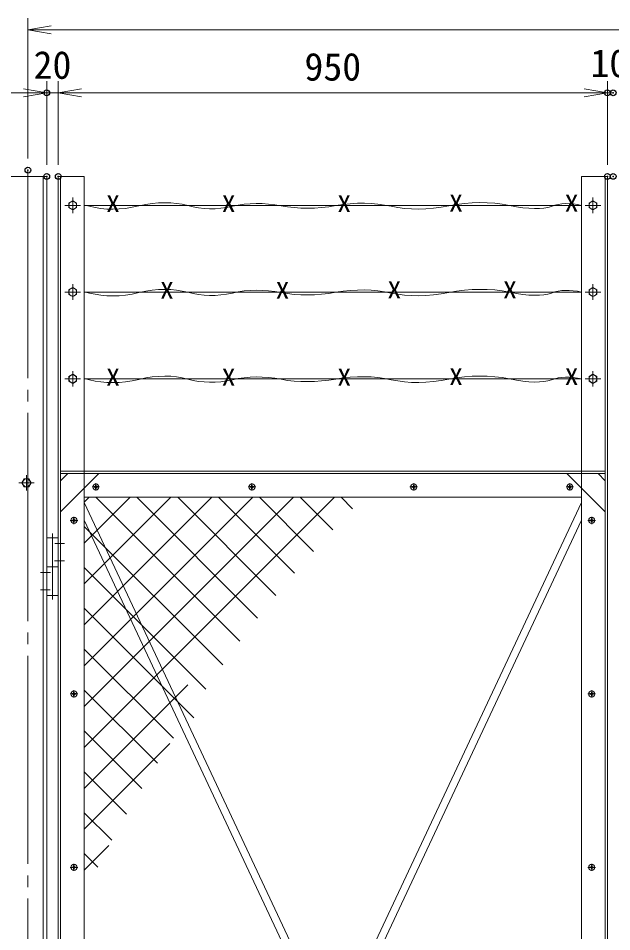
# Model space of a CAD drawing. Units: millimetres, scale not verified. Extents: x -5936 to 5936, y -4198 to 4197.
# Drawn here: x 476 to 1503, y 211 to 1791 of the extents above; entities that cross this region are included whole.
import ezdxf
from ezdxf.enums import TextEntityAlignment as Align

# ---------------------------------------------------------------- set-up
doc = ezdxf.new("R2010")
doc.units = ezdxf.units.MM
doc.header["$LTSCALE"] = 20
doc.header["$PDMODE"] = 32
doc.header["$PDSIZE"] = 10
doc.linetypes.add('LONG_CHAIN', pattern=[21, 18, -1, 1, -1])
for name, color, linetype, lineweight in [('0-1_D-STR1', 1, 'Continuous', 9), ('0-4_D-STR3', 3, 'Continuous', 9), ('0-6_D-STR-DIM', 7, 'Continuous', 9), ('0-7_D-BMK', 2, 'LONG_CHAIN', 9), ('0-C_0', 7, 'Continuous', 9)]:
    doc.layers.add(name, color=color, linetype=linetype, lineweight=lineweight)
doc.layers.add('0-D_Defpoints', color=7, linetype='Continuous')
doc.styles.add('ＭＳ ゴシック', font='')
doc.styles.get('ＭＳ ゴシック').set_extended_font_data('MS Gothic')

# ---------------------------------------------------------------- blocks, each defined once
blk = doc.blocks.new('_OPEN')
at = {"layer": '0-C_0'}
blk.add_line((-20, 3.333), (0, 0), dxfattribs=at)
blk.add_lwpolyline([(-20, -3.333), (0, 0), (-20, 0)], dxfattribs=at)

msp = doc.modelspace()

# ---------------------------------------------------------------- linework, layer by layer
at = {"layer": '0-1_D-STR1'}
for p, q in [((525.53, 1517.41), (460.53, 1517.41)), ((525.53, 1517.41), (475.53, 1517.41)), ((519.53, 1517.41), (519.53, -1292.59)), ((525.53, 1517.41), (525.53, -1292.59)), ((545.53, 1517.41), (545.53, -962.59)), ((590.53, 1517.41), (545.53, 1517.41)), ((549.53, 1517.41), (549.53, -958.59)), ((590.53, 1517.41), (590.53, -917.59)), ((1450.53, 1517.41), (1450.53, -917.59)), ((1495.53, 1517.41), (1450.53, 1517.41)), ((1491.53, 1517.41), (1491.53, -958.59)), ((1495.53, 1517.41), (1495.53, -962.59)), ((570.53, 1453.98), (570.53, 1480.86)), ((1470.53, 1453.98), (1470.53, 1480.86)), ((557.1, 1467.41), (583.98, 1467.41)), ((1483.96, 1467.41), (1457.08, 1467.41)), ((570.53, 1303.98), (570.53, 1330.86)), ((1470.53, 1303.98), (1470.53, 1330.86)), ((557.1, 1317.41), (583.98, 1317.41)), ((1483.96, 1317.41), (1457.08, 1317.41)), ((570.53, 1153.98), (570.53, 1180.86)), ((1470.53, 1153.98), (1470.53, 1180.86)), ((557.1, 1167.41), (583.98, 1167.41)), ((1483.96, 1167.41), (1457.08, 1167.41)), ((490.53, 1000.85), (490.53, 973.96)), ((549.53, 1007.41), (590.53, 1007.41)), ((615.53, 1003.41), (549.53, 937.41)), ((561.79, 1003.41), (549.53, 991.15)), ((549.53, 1003.41), (1491.53, 1003.41)), ((1425.53, 1003.41), (1491.53, 937.41)), ((1479.27, 1003.41), (1491.53, 991.15)), ((503.96, 987.41), (477.08, 987.41)), ((590.53, 962.41), (1450.53, 962.41))]:
    msp.add_line(p, q, dxfattribs=at)
for points in [[(570.53, 1475.25), (577.32, 1471.33), (577.32, 1463.49), (570.53, 1459.57), (563.74, 1463.49), (563.74, 1471.33)], [(1470.53, 1475.25), (1463.74, 1471.33), (1463.74, 1463.49), (1470.53, 1459.57), (1477.32, 1463.49), (1477.32, 1471.33)], [(570.53, 1325.25), (577.32, 1321.33), (577.32, 1313.49), (570.53, 1309.57), (563.74, 1313.49), (563.74, 1321.33)], [(1470.53, 1325.25), (1463.74, 1321.33), (1463.74, 1313.49), (1470.53, 1309.57), (1477.32, 1313.49), (1477.32, 1321.33)], [(570.53, 1175.25), (577.32, 1171.33), (577.32, 1163.49), (570.53, 1159.57), (563.74, 1163.49), (563.74, 1171.33)], [(1470.53, 1175.25), (1463.74, 1171.33), (1463.74, 1163.49), (1470.53, 1159.57), (1477.32, 1163.49), (1477.32, 1171.33)], [(482.69, 987.41), (486.61, 994.2), (494.45, 994.2), (498.37, 987.41), (494.45, 980.62), (486.61, 980.62)]]:
    msp.add_lwpolyline(points, close=True, dxfattribs=at)
msp.add_lwpolyline([(590.53, 1007.41), (1450.53, 1007.41), (1491.53, 1007.41)], dxfattribs=at)
for centre in [(570.53, 1467.41), (1470.53, 1467.41), (570.53, 1317.41), (1470.53, 1317.41), (570.53, 1167.41), (1470.53, 1167.41), (490.53, 987.41)]:
    msp.add_circle(centre, 6.8, dxfattribs=at)
at = {"layer": '0-4_D-STR3'}
for p, q in [((1450.53, 1467.41), (590.53, 1467.41)), ((1450.53, 1317.41), (590.53, 1317.41)), ((1450.53, 1167.41), (590.53, 1167.41)), ((603.91, 980.41), (617.08, 980.41)), ((607.38, 979.91), (609.03, 979.91)), ((610.03, 981.91), (609.03, 980.91)), ((610.03, 978.91), (609.03, 979.91)), ((611.03, 983.56), (610.03, 983.56)), ((610.03, 981.91), (610.03, 983.56)), ((610.53, 986.79), (610.53, 974.19)), ((611.03, 983.56), (611.03, 981.91)), ((611.03, 981.91), (612.03, 980.91)), ((611.03, 978.91), (612.03, 979.91)), ((613.68, 980.91), (612.03, 980.91)), ((613.68, 979.91), (612.03, 979.91)), ((613.68, 979.91), (613.68, 980.91)), ((873.91, 980.41), (887.08, 980.41)), ((877.38, 979.91), (879.03, 979.91)), ((880.03, 981.91), (879.03, 980.91)), ((880.03, 978.91), (879.03, 979.91)), ((881.03, 983.56), (880.03, 983.56)), ((880.03, 981.91), (880.03, 983.56)), ((880.53, 986.79), (880.53, 974.19)), ((881.03, 983.56), (881.03, 981.91)), ((881.03, 981.91), (882.03, 980.91)), ((881.03, 978.91), (882.03, 979.91)), ((883.68, 980.91), (882.03, 980.91)), ((883.68, 979.91), (882.03, 979.91)), ((883.68, 979.91), (883.68, 980.91)), ((1153.91, 980.41), (1167.08, 980.41)), ((1157.38, 979.91), (1159.03, 979.91)), ((1160.03, 981.91), (1159.03, 980.91)), ((1160.03, 978.91), (1159.03, 979.91)), ((1161.03, 983.56), (1160.03, 983.56)), ((1160.03, 981.91), (1160.03, 983.56)), ((1160.53, 986.79), (1160.53, 974.19)), ((1161.03, 983.56), (1161.03, 981.91)), ((1161.03, 981.91), (1162.03, 980.91)), ((1161.03, 978.91), (1162.03, 979.91)), ((1163.68, 980.91), (1162.03, 980.91)), ((1163.68, 979.91), (1162.03, 979.91)), ((1163.68, 979.91), (1163.68, 980.91)), ((1423.91, 980.41), (1437.08, 980.41)), ((1427.38, 979.91), (1429.03, 979.91)), ((1430.03, 981.91), (1429.03, 980.91)), ((1430.03, 978.91), (1429.03, 979.91)), ((1431.03, 983.56), (1430.03, 983.56)), ((1430.03, 981.91), (1430.03, 983.56)), ((1430.53, 986.79), (1430.53, 974.19)), ((1431.03, 983.56), (1431.03, 981.91)), ((1431.03, 981.91), (1432.03, 980.91)), ((1431.03, 978.91), (1432.03, 979.91)), ((1433.68, 980.91), (1432.03, 980.91)), ((1433.68, 979.91), (1432.03, 979.91)), ((1433.68, 979.91), (1433.68, 980.91)), ((610.03, 978.91), (610.03, 977.26)), ((611.03, 977.26), (610.03, 977.26)), ((611.03, 977.26), (611.03, 978.91)), ((880.03, 978.91), (880.03, 977.26)), ((881.03, 977.26), (880.03, 977.26)), ((881.03, 977.26), (881.03, 978.91)), ((1160.03, 978.91), (1160.03, 977.26)), ((1161.03, 977.26), (1160.03, 977.26)), ((1161.03, 977.26), (1161.03, 978.91)), ((1430.03, 978.91), (1430.03, 977.26)), ((1431.03, 977.26), (1430.03, 977.26)), ((1431.03, 977.26), (1431.03, 978.91)), ((565.91, 922.41), (579.08, 922.41)), ((569.38, 921.91), (571.03, 921.91)), ((572.03, 923.91), (571.03, 922.91)), ((572.03, 920.91), (571.03, 921.91)), ((573.03, 925.56), (572.03, 925.56)), ((572.03, 923.91), (572.03, 925.56)), ((572.03, 920.91), (572.03, 919.26)), ((573.03, 919.26), (572.03, 919.26)), ((572.53, 928.79), (572.53, 916.19)), ((573.03, 925.56), (573.03, 923.91)), ((573.03, 923.91), (574.03, 922.91)), ((573.03, 920.91), (574.03, 921.91)), ((573.03, 919.26), (573.03, 920.91)), ((575.68, 922.91), (574.03, 922.91)), ((575.68, 921.91), (574.03, 921.91)), ((575.68, 921.91), (575.68, 922.91)), ((1461.91, 922.41), (1475.08, 922.41)), ((1465.38, 921.91), (1467.03, 921.91)), ((1468.03, 923.91), (1467.03, 922.91)), ((1468.03, 920.91), (1467.03, 921.91)), ((1469.03, 925.56), (1468.03, 925.56)), ((1468.03, 923.91), (1468.03, 925.56)), ((1468.03, 920.91), (1468.03, 919.26)), ((1469.03, 919.26), (1468.03, 919.26)), ((1468.53, 928.79), (1468.53, 916.19)), ((1469.03, 925.56), (1469.03, 923.91)), ((1469.03, 923.91), (1470.03, 922.91)), ((1469.03, 920.91), (1470.03, 921.91)), ((1469.03, 919.26), (1469.03, 920.91)), ((1471.68, 922.91), (1470.03, 922.91)), ((1471.68, 921.91), (1470.03, 921.91)), ((1471.68, 921.91), (1471.68, 922.91)), ((525.53, 892.41), (545.53, 892.41)), ((535.53, 785.65), (535.53, 900.14)), ((539.52, 882.41), (556.32, 882.41)), ((525.53, 842.41), (545.53, 842.41)), ((539.03, 852.41), (556.32, 852.41)), ((532.03, 832.41), (514.74, 832.41)), ((531.53, 802.41), (514.74, 802.41)), ((525.53, 792.41), (545.53, 792.41)), ((590.53, 770.46), (779.95, 581.03)), ((590.53, 458.97), (769.87, 638.31)), ((565.91, 622.41), (579.08, 622.41)), ((569.38, 621.91), (571.03, 621.91)), ((572.03, 623.91), (571.03, 622.91)), ((572.03, 620.91), (571.03, 621.91)), ((573.03, 625.56), (572.03, 625.56)), ((572.03, 623.91), (572.03, 625.56)), ((572.03, 620.91), (572.03, 619.26)), ((573.03, 619.26), (572.03, 619.26)), ((572.53, 628.79), (572.53, 616.19)), ((573.03, 625.56), (573.03, 623.91)), ((573.03, 623.91), (574.03, 622.91)), ((573.03, 620.91), (574.03, 621.91)), ((573.03, 619.26), (573.03, 620.91)), ((575.68, 622.91), (574.03, 622.91)), ((575.68, 621.91), (574.03, 621.91)), ((575.68, 621.91), (575.68, 622.91)), ((1461.91, 622.41), (1475.08, 622.41)), ((1465.38, 621.91), (1467.03, 621.91)), ((1468.03, 623.91), (1467.03, 622.91)), ((1468.03, 620.91), (1467.03, 621.91)), ((1469.03, 625.56), (1468.03, 625.56)), ((1468.03, 623.91), (1468.03, 625.56)), ((1468.03, 620.91), (1468.03, 619.26)), ((1469.03, 619.26), (1468.03, 619.26)), ((1468.53, 628.79), (1468.53, 616.19)), ((1469.03, 625.56), (1469.03, 623.91)), ((1469.03, 623.91), (1470.03, 622.91)), ((1469.03, 620.91), (1470.03, 621.91)), ((1469.03, 619.26), (1469.03, 620.91)), ((1471.68, 622.91), (1470.03, 622.91)), ((1471.68, 621.91), (1470.03, 621.91)), ((1471.68, 621.91), (1471.68, 622.91)), ((565.91, 322.41), (579.08, 322.41)), ((569.38, 321.91), (571.03, 321.91)), ((572.03, 323.91), (571.03, 322.91)), ((572.03, 320.91), (571.03, 321.91)), ((573.03, 325.56), (572.03, 325.56)), ((572.03, 323.91), (572.03, 325.56)), ((572.03, 320.91), (572.03, 319.26)), ((573.03, 319.26), (572.03, 319.26)), ((572.53, 328.79), (572.53, 316.19)), ((573.03, 325.56), (573.03, 323.91)), ((573.03, 323.91), (574.03, 322.91)), ((573.03, 320.91), (574.03, 321.91)), ((573.03, 319.26), (573.03, 320.91)), ((575.68, 322.91), (574.03, 322.91)), ((575.68, 321.91), (574.03, 321.91)), ((575.68, 321.91), (575.68, 322.91)), ((1461.91, 322.41), (1475.08, 322.41)), ((1465.38, 321.91), (1467.03, 321.91)), ((1468.03, 323.91), (1467.03, 322.91)), ((1468.03, 320.91), (1467.03, 321.91)), ((1469.03, 325.56), (1468.03, 325.56)), ((1468.03, 323.91), (1468.03, 325.56)), ((1468.03, 320.91), (1468.03, 319.26)), ((1469.03, 319.26), (1468.03, 319.26)), ((1468.53, 328.79), (1468.53, 316.19)), ((1469.03, 325.56), (1469.03, 323.91)), ((1469.03, 323.91), (1470.03, 322.91)), ((1469.03, 320.91), (1470.03, 321.91)), ((1469.03, 319.26), (1469.03, 320.91)), ((1471.68, 322.91), (1470.03, 322.91)), ((1471.68, 321.91), (1470.03, 321.91)), ((1471.68, 321.91), (1471.68, 322.91))]:
    msp.add_line(p, q, dxfattribs=at)
for points in [[(1038.44, 1468.89), (1025.92, 1466.99), (1013.41, 1465.06), (1001.09, 1463.67), (988.96, 1462.81), (977.01, 1462.49), (965.25, 1462.71), (953.68, 1463.47), (942.3, 1464.76), (931.11, 1466.59), (920.08, 1468.41), (909.18, 1469.68), (898.42, 1470.41), (887.8, 1470.58), (877.32, 1470.21), (866.98, 1469.29), (856.77, 1467.81), (846.7, 1465.79), (836.74, 1463.8), (826.87, 1462.42), (817.09, 1461.65), (807.4, 1461.49), (797.79, 1461.95), (788.27, 1463.02), (778.84, 1464.7), (769.49, 1466.99), (760.04, 1469.25), (750.27, 1470.85), (740.18, 1471.77), (729.79, 1472.03), (719.08, 1471.62), (708.06, 1470.55), (696.73, 1468.8), (685.09, 1466.39), (673.42, 1463.98), (662.03, 1462.23), (650.92, 1461.15), (640.08, 1460.75), (629.52, 1461), (619.23, 1461.93)], [(1450.53, 1467.32), (1443.63, 1468.73), (1436.5, 1469.76), (1429.6, 1470.3), (1422.94, 1470.35), (1416.53, 1469.91), (1410.35, 1468.99), (1404.41, 1467.58), (1398.7, 1465.69), (1392.68, 1463.84), (1385.79, 1462.58), (1378.01, 1461.9), (1369.35, 1461.8), (1359.82, 1462.29), (1349.41, 1463.36), (1338.12, 1465.02), (1325.96, 1467.26), (1313.29, 1469.46), (1300.5, 1471.01), (1287.58, 1471.91), (1274.54, 1472.15), (1261.38, 1471.74), (1248.09, 1470.67), (1234.67, 1468.96), (1221.13, 1466.59), (1207.68, 1464.22), (1194.51, 1462.49), (1181.62, 1461.42), (1169.03, 1461), (1156.72, 1461.22), (1144.7, 1462.09), (1132.97, 1463.62), (1121.52, 1465.79), (1110.14, 1467.99), (1098.6, 1469.61), (1086.89, 1470.64), (1075.02, 1471.08), (1062.99, 1470.94), (1050.79, 1470.21), (1038.44, 1468.89)], [(619.23, 1461.93), (609.22, 1463.53), (599.48, 1465.79), (590.53, 1467.94)], [(619.23, 1311.93), (609.22, 1313.53), (599.48, 1315.79), (590.53, 1317.94)], [(1038.44, 1318.89), (1025.92, 1316.99), (1013.41, 1315.06), (1001.09, 1313.67), (988.96, 1312.81), (977.01, 1312.49), (965.25, 1312.71), (953.68, 1313.47), (942.3, 1314.76), (931.11, 1316.59), (920.08, 1318.41), (909.18, 1319.68), (898.42, 1320.41), (887.8, 1320.58), (877.32, 1320.21), (866.98, 1319.29), (856.77, 1317.81), (846.7, 1315.79), (836.74, 1313.8), (826.87, 1312.42), (817.09, 1311.65), (807.4, 1311.49), (797.79, 1311.95), (788.27, 1313.02), (778.84, 1314.7), (769.49, 1316.99), (760.04, 1319.25), (750.27, 1320.85), (740.18, 1321.77), (729.79, 1322.03), (719.08, 1321.62), (708.06, 1320.55), (696.73, 1318.8), (685.09, 1316.39), (673.42, 1313.98), (662.03, 1312.23), (650.92, 1311.15), (640.08, 1310.75), (629.52, 1311), (619.23, 1311.93)], [(1450.53, 1317.32), (1443.63, 1318.73), (1436.5, 1319.76), (1429.6, 1320.3), (1422.94, 1320.35), (1416.53, 1319.91), (1410.35, 1318.99), (1404.41, 1317.58), (1398.7, 1315.69), (1392.68, 1313.84), (1385.79, 1312.58), (1378.01, 1311.9), (1369.35, 1311.8), (1359.82, 1312.29), (1349.41, 1313.36), (1338.12, 1315.02), (1325.96, 1317.26), (1313.29, 1319.46), (1300.5, 1321.01), (1287.58, 1321.91), (1274.54, 1322.15), (1261.38, 1321.74), (1248.09, 1320.67), (1234.67, 1318.96), (1221.13, 1316.59), (1207.68, 1314.22), (1194.51, 1312.49), (1181.62, 1311.42), (1169.03, 1311), (1156.72, 1311.22), (1144.7, 1312.09), (1132.97, 1313.62), (1121.52, 1315.79), (1110.14, 1317.99), (1098.6, 1319.61), (1086.89, 1320.64), (1075.02, 1321.08), (1062.99, 1320.94), (1050.79, 1320.21), (1038.44, 1318.89)], [(1038.44, 1168.89), (1025.92, 1166.99), (1013.41, 1165.06), (1001.09, 1163.67), (988.96, 1162.81), (977.01, 1162.49), (965.25, 1162.71), (953.68, 1163.47), (942.3, 1164.76), (931.11, 1166.59), (920.08, 1168.41), (909.18, 1169.68), (898.42, 1170.41), (887.8, 1170.58), (877.32, 1170.21), (866.98, 1169.29), (856.77, 1167.81), (846.7, 1165.79), (836.74, 1163.8), (826.87, 1162.42), (817.09, 1161.65), (807.4, 1161.49), (797.79, 1161.95), (788.27, 1163.02), (778.84, 1164.7), (769.49, 1166.99), (760.04, 1169.25), (750.27, 1170.85), (740.18, 1171.77), (729.79, 1172.03), (719.08, 1171.62), (708.06, 1170.55), (696.73, 1168.8), (685.09, 1166.39), (673.42, 1163.98), (662.03, 1162.23), (650.92, 1161.15), (640.08, 1160.75), (629.52, 1161), (619.23, 1161.93)], [(1450.53, 1167.32), (1443.63, 1168.73), (1436.5, 1169.76), (1429.6, 1170.3), (1422.94, 1170.35), (1416.53, 1169.91), (1410.35, 1168.99), (1404.41, 1167.58), (1398.7, 1165.69), (1392.68, 1163.84), (1385.79, 1162.58), (1378.01, 1161.9), (1369.35, 1161.8), (1359.82, 1162.29), (1349.41, 1163.36), (1338.12, 1165.02), (1325.96, 1167.26), (1313.29, 1169.46), (1300.5, 1171.01), (1287.58, 1171.91), (1274.54, 1172.15), (1261.38, 1171.74), (1248.09, 1170.67), (1234.67, 1168.96), (1221.13, 1166.59), (1207.68, 1164.22), (1194.51, 1162.49), (1181.62, 1161.42), (1169.03, 1161), (1156.72, 1161.22), (1144.7, 1162.09), (1132.97, 1163.62), (1121.52, 1165.79), (1110.14, 1167.99), (1098.6, 1169.61), (1086.89, 1170.64), (1075.02, 1171.08), (1062.99, 1170.94), (1050.79, 1170.21), (1038.44, 1168.89)], [(619.23, 1161.93), (609.22, 1163.53), (599.48, 1165.79), (590.53, 1167.94)], [(607.38, 979.91), (607.38, 980.91), (609.03, 980.91)], [(877.38, 979.91), (877.38, 980.91), (879.03, 980.91)], [(1157.38, 979.91), (1157.38, 980.91), (1159.03, 980.91)], [(1427.38, 979.91), (1427.38, 980.91), (1429.03, 980.91)], [(569.38, 921.91), (569.38, 922.91), (571.03, 922.91)], [(1465.38, 921.91), (1465.38, 922.91), (1467.03, 922.91)], [(569.38, 621.91), (569.38, 622.91), (571.03, 622.91)], [(1465.38, 621.91), (1465.38, 622.91), (1467.03, 622.91)], [(569.38, 321.91), (569.38, 322.91), (571.03, 322.91)], [(1465.38, 321.91), (1465.38, 322.91), (1467.03, 322.91)]]:
    msp.add_lwpolyline(points, dxfattribs=at)
for centre in [(610.53, 980.41), (880.53, 980.41), (1160.53, 980.41), (1430.53, 980.41), (572.53, 922.41), (1468.53, 922.41), (572.53, 622.41), (1468.53, 622.41), (572.53, 322.41), (1468.53, 322.41)]:
    msp.add_circle(centre, 5.25, dxfattribs=at)
at = {"layer": '0-6_D-STR-DIM'}
for p, q in [((525.53, 1537.41), (525.53, 1682.01)), ((545.53, 1537.41), (545.53, 1682.01)), ((485.53, 1662.01), (445.53, 1662.01)), ((545.53, 1662.01), (525.53, 1662.01)), ((585.53, 1662.01), (625.53, 1662.01)), ((590.53, 529.68), (1023.26, 962.41)), ((590.53, 600.4), (952.54, 962.41)), ((590.53, 671.11), (881.83, 962.41)), ((590.53, 741.82), (811.12, 962.41)), ((590.53, 953.95), (598.99, 962.41)), ((590.53, 883.24), (669.7, 962.41)), ((590.53, 812.53), (740.41, 962.41)), ((590.53, 953.49), (1004.7, 71.41)), ((610.7, 962.41), (859.68, 713.44)), ((681.41, 962.41), (890.29, 753.54)), ((752.12, 962.41), (921.75, 792.79)), ((822.84, 962.41), (954.03, 831.22)), ((893.55, 962.41), (987.06, 868.9)), ((964.26, 962.41), (1020.67, 906)), ((1034.97, 962.41), (1054.66, 942.73)), ((1450.53, 953.49), (1036.35, 71.41)), ((590.53, 922.9), (990.34, 71.41)), ((1450.53, 922.9), (1050.72, 71.41)), ((590.53, 911.88), (829.93, 672.47)), ((590.53, 841.17), (800.92, 630.77)), ((590.53, 699.75), (744.6, 545.68)), ((590.53, 629.04), (717.18, 502.38)), ((590.53, 558.32), (690.23, 458.62)), ((590.53, 388.26), (738.64, 536.37)), ((590.53, 487.61), (663.84, 414.3)), ((590.53, 416.9), (638.17, 369.26)), ((590.53, 317.55), (633.24, 360.26)), ((590.53, 346.19), (613.86, 322.86))]:
    msp.add_line(p, q, dxfattribs=at)
at = {"layer": '0-7_D-BMK'}
msp.add_line((493.03, 1528.35), (493.03, -1307.61), dxfattribs=at)
at = {"layer": '0-C_0'}
for p, q in [((493.03, 1548.35), (493.03, 1790.97)), ((533.03, 1770.97), (2468.03, 1770.97)), ((545.53, 1537.41), (545.53, 1682.01)), ((1495.53, 1537.41), (1495.53, 1682.01)), ((1495.53, 1537.41), (1495.53, 1682.01)), ((585.53, 1662.01), (1455.53, 1662.01)), ((1455.53, 1662.01), (1415.53, 1662.01)), ((1495.53, 1662.01), (1505.53, 1662.01))]:
    msp.add_line(p, q, dxfattribs=at)
at = {"layer": '0-D_Defpoints'}
for p in [(525.53, 1662.01), (1495.53, 1662.01), (1505.53, 1662.01), (493.03, 1528.35), (525.53, 1517.41), (545.53, 1517.41), (1495.53, 1517.41), (1505.53, 1517.41)]:
    msp.add_point(p, dxfattribs=at)

# ---------------------------------------------------------------- block references
at = {"layer": '0-6_D-STR-DIM', "xscale": 2, "yscale": 2}
msp.add_blockref('_OPEN', (525.53, 1662.01), dxfattribs=at)
at = {"layer": '0-6_D-STR-DIM', "xscale": 2, "yscale": 2, "rotation": 180}
msp.add_blockref('_OPEN', (545.53, 1662.01), dxfattribs=at)
at = {"layer": '0-C_0', "xscale": 2, "yscale": 2, "rotation": 180}
for p in [(493.03, 1770.97), (545.53, 1662.01)]:
    msp.add_blockref('_OPEN', p, dxfattribs=at)
at = {"layer": '0-C_0', "xscale": 2, "yscale": 2}
msp.add_blockref('_OPEN', (1495.53, 1662.01), dxfattribs=at)
msp.add_blockref('_OPEN', (1495.53, 1662.01), dxfattribs=at)

# ---------------------------------------------------------------- texts
at = {"layer": '0-4_D-STR3', "style": 'ＭＳ ゴシック', "width": 1.2}
for p in [(1221.81, 1448.1), (1421.81, 1448.1), (628.42, 1447.14), (828.42, 1447.14), (1028.42, 1447.14), (721.71, 1297.21), (921.71, 1297.21), (1115.1, 1298.17), (1315.1, 1298.17), (1221.81, 1148.1), (1421.81, 1148.1), (628.42, 1147.14), (828.42, 1147.14), (1028.42, 1147.14)]:
    msp.add_text('X', height=28.89, dxfattribs=at).set_placement(p, align=Align.BOTTOM_LEFT)
at = {"layer": '0-6_D-STR-DIM', "style": 'ＭＳ ゴシック'}
msp.add_text('20', height=48.09, dxfattribs=at).set_placement((502.78, 1671.82), align=Align.BOTTOM_LEFT)
at = {"layer": '0-C_0', "style": 'ＭＳ ゴシック'}
for s, p in [('950', (971.4, 1668.76)), ('10', (1466.13, 1674.81))]:
    msp.add_text(s, height=48.09, dxfattribs=at).set_placement(p, align=Align.BOTTOM_LEFT)

doc.saveas('drawing.dxf')
